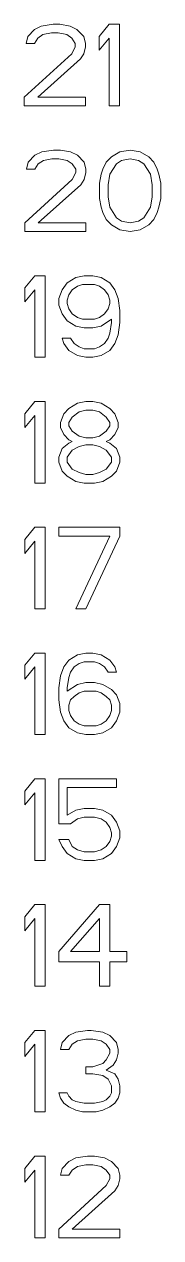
# Model space of a CAD drawing. Header units: inches. Extents: x 0.67 to 2.91, y 19.19 to 21.69.
# Drawn here: x 0.843 to 0.959, y 19.346 to 20.371 of the extents above; entities that cross this region are included whole.
import ezdxf

# ---------------------------------------------------------------- set-up
doc = ezdxf.new("R2010")
doc.units = ezdxf.units.IN
doc.header["$LTSCALE"] = 1.21
doc.header["$MEASUREMENT"] = 0

msp = doc.modelspace()

# ---------------------------------------------------------------- linework, layer by layer
at = {"color": 5, "linetype": 'Continuous', "lineweight": 5}
for p, q in [((0.8578, 20.37), (0.8521, 20.3671)), ((0.8678, 20.3715), (0.8578, 20.37)), ((0.8736, 20.3715), (0.8678, 20.3715)), ((0.8822, 20.37), (0.8736, 20.3715)), ((0.8879, 20.3671), (0.8822, 20.37)), ((0.9152, 20.3715), (0.9066, 20.3612)), ((0.9238, 20.3715), (0.9152, 20.3715)), ((0.9238, 20.3026), (0.9238, 20.3715)), ((0.8463, 20.3612), (0.8449, 20.3553)), ((0.8521, 20.3671), (0.8463, 20.3612)), ((0.8521, 20.3553), (0.8549, 20.3597)), ((0.8549, 20.3597), (0.8592, 20.3627)), ((0.8592, 20.3627), (0.8664, 20.3641)), ((0.8664, 20.3641), (0.8721, 20.3641)), ((0.8721, 20.3641), (0.8793, 20.3627)), ((0.8793, 20.3627), (0.8836, 20.3597)), ((0.8836, 20.3597), (0.8865, 20.3553)), ((0.8937, 20.3612), (0.8879, 20.3671)), ((0.8951, 20.3553), (0.8937, 20.3612)), ((0.9066, 20.3612), (0.9066, 20.3495)), ((0.9066, 20.3495), (0.9152, 20.3597)), ((0.9152, 20.3597), (0.9152, 20.3026)), ((0.8449, 20.3553), (0.8521, 20.3553)), ((0.8865, 20.3524), (0.8836, 20.3466)), ((0.8865, 20.3553), (0.8865, 20.3524)), ((0.8937, 20.3466), (0.8951, 20.3524)), ((0.8951, 20.3524), (0.8951, 20.3553)), ((0.8836, 20.3466), (0.8434, 20.3099)), ((0.8549, 20.3099), (0.8908, 20.3422)), ((0.8908, 20.3422), (0.8937, 20.3466)), ((0.8434, 20.3099), (0.8434, 20.3026)), ((0.8951, 20.3099), (0.8549, 20.3099)), ((0.8951, 20.3026), (0.8951, 20.3099)), ((0.8434, 20.3026), (0.8951, 20.3026)), ((0.9152, 20.3026), (0.9238, 20.3026)), ((0.8524, 20.2608), (0.8467, 20.2549)), ((0.8582, 20.2637), (0.8524, 20.2608)), ((0.8553, 20.2534), (0.8596, 20.2564)), ((0.8682, 20.2652), (0.8582, 20.2637)), ((0.8596, 20.2564), (0.8668, 20.2578)), ((0.8668, 20.2578), (0.8725, 20.2578)), ((0.874, 20.2652), (0.8682, 20.2652)), ((0.8725, 20.2578), (0.8797, 20.2564)), ((0.8826, 20.2637), (0.874, 20.2652)), ((0.8797, 20.2564), (0.884, 20.2534)), ((0.8883, 20.2608), (0.8826, 20.2637)), ((0.8941, 20.2549), (0.8883, 20.2608)), ((0.917, 20.2593), (0.9127, 20.2549)), ((0.9242, 20.2637), (0.917, 20.2593)), ((0.9213, 20.2534), (0.9256, 20.2564)), ((0.9328, 20.2652), (0.9242, 20.2637)), ((0.9256, 20.2564), (0.9328, 20.2578)), ((0.9414, 20.2637), (0.9328, 20.2652)), ((0.9328, 20.2578), (0.94, 20.2564)), ((0.94, 20.2564), (0.9443, 20.2534)), ((0.9486, 20.2593), (0.9414, 20.2637)), ((0.9529, 20.2549), (0.9486, 20.2593)), ((0.8467, 20.2549), (0.8453, 20.249)), ((0.8453, 20.249), (0.8524, 20.249)), ((0.8524, 20.249), (0.8553, 20.2534)), ((0.884, 20.2534), (0.8869, 20.249)), ((0.8869, 20.2461), (0.884, 20.2403)), ((0.8869, 20.249), (0.8869, 20.2461)), ((0.8955, 20.249), (0.8941, 20.2549)), ((0.8941, 20.2403), (0.8955, 20.2461)), ((0.8955, 20.2461), (0.8955, 20.249)), ((0.9099, 20.249), (0.9084, 20.2447)), ((0.9127, 20.2549), (0.9099, 20.249)), ((0.9156, 20.2447), (0.9213, 20.2534)), ((0.9443, 20.2534), (0.95, 20.2447)), ((0.9558, 20.249), (0.9529, 20.2549)), ((0.9572, 20.2447), (0.9558, 20.249)), ((0.884, 20.2403), (0.8438, 20.2036)), ((0.8553, 20.2036), (0.8912, 20.2359)), ((0.8912, 20.2359), (0.8941, 20.2403)), ((0.9084, 20.2447), (0.907, 20.2373)), ((0.907, 20.2373), (0.907, 20.2241)), ((0.9142, 20.2359), (0.9156, 20.2447)), ((0.9142, 20.2256), (0.9142, 20.2359)), ((0.95, 20.2447), (0.9515, 20.2359)), ((0.9515, 20.2359), (0.9515, 20.2256)), ((0.9587, 20.2373), (0.9572, 20.2447)), ((0.9587, 20.2241), (0.9587, 20.2373)), ((0.9156, 20.2168), (0.9142, 20.2256)), ((0.9515, 20.2256), (0.95, 20.2168)), ((0.907, 20.2241), (0.9084, 20.2168)), ((0.9084, 20.2168), (0.9099, 20.2124)), ((0.9213, 20.208), (0.9156, 20.2168)), ((0.95, 20.2168), (0.9443, 20.208)), ((0.9558, 20.2124), (0.9572, 20.2168)), ((0.9572, 20.2168), (0.9587, 20.2241)), ((0.9099, 20.2124), (0.9127, 20.2065)), ((0.9127, 20.2065), (0.917, 20.2021)), ((0.9256, 20.2051), (0.9213, 20.208)), ((0.9328, 20.2036), (0.9256, 20.2051)), ((0.94, 20.2051), (0.9328, 20.2036)), ((0.9443, 20.208), (0.94, 20.2051)), ((0.9486, 20.2021), (0.9529, 20.2065)), ((0.9529, 20.2065), (0.9558, 20.2124)), ((0.8438, 20.2036), (0.8438, 20.1963)), ((0.8438, 20.1963), (0.8955, 20.1963)), ((0.8955, 20.2036), (0.8553, 20.2036)), ((0.8955, 20.1963), (0.8955, 20.2036)), ((0.917, 20.2021), (0.9242, 20.1977)), ((0.9242, 20.1977), (0.9328, 20.1963)), ((0.9328, 20.1963), (0.9414, 20.1977)), ((0.9414, 20.1977), (0.9486, 20.2021)), ((0.8524, 20.1589), (0.8438, 20.1486)), ((0.8611, 20.1589), (0.8524, 20.1589)), ((0.8611, 20.09), (0.8611, 20.1589)), ((0.8797, 20.153), (0.8754, 20.1471)), ((0.8869, 20.1574), (0.8797, 20.153)), ((0.8941, 20.1589), (0.8869, 20.1574)), ((0.9012, 20.1589), (0.8941, 20.1589)), ((0.9084, 20.1574), (0.9012, 20.1589)), ((0.9156, 20.153), (0.9084, 20.1574)), ((0.9199, 20.1471), (0.9156, 20.153)), ((0.8438, 20.1486), (0.8438, 20.1369)), ((0.8438, 20.1369), (0.8524, 20.1471)), ((0.8524, 20.1471), (0.8524, 20.09)), ((0.8754, 20.1471), (0.8725, 20.1398)), ((0.8797, 20.1384), (0.8812, 20.1428)), ((0.8812, 20.1428), (0.884, 20.1471)), ((0.884, 20.1471), (0.8883, 20.1501)), ((0.8883, 20.1501), (0.8926, 20.1515)), ((0.8926, 20.1515), (0.9027, 20.1515)), ((0.9027, 20.1515), (0.907, 20.1501)), ((0.907, 20.1501), (0.9113, 20.1471)), ((0.9113, 20.1471), (0.9142, 20.1428)), ((0.9142, 20.1428), (0.9156, 20.1384)), ((0.9228, 20.1398), (0.9199, 20.1471)), ((0.8725, 20.1398), (0.8725, 20.134)), ((0.8725, 20.134), (0.8754, 20.1266)), ((0.8797, 20.1354), (0.8797, 20.1384)), ((0.8812, 20.131), (0.8797, 20.1354)), ((0.9156, 20.1354), (0.9142, 20.131)), ((0.9156, 20.1384), (0.9156, 20.1354)), ((0.9242, 20.1296), (0.9228, 20.1398)), ((0.8754, 20.1266), (0.8797, 20.1208)), ((0.884, 20.1266), (0.8812, 20.131)), ((0.8883, 20.1237), (0.884, 20.1266)), ((0.8926, 20.1222), (0.8883, 20.1237)), ((0.9027, 20.1222), (0.8926, 20.1222)), ((0.907, 20.1237), (0.9027, 20.1222)), ((0.9113, 20.1266), (0.907, 20.1237)), ((0.9084, 20.1164), (0.917, 20.1222)), ((0.9142, 20.131), (0.9113, 20.1266)), ((0.917, 20.1222), (0.917, 20.1193)), ((0.9242, 20.1193), (0.9242, 20.1296)), ((0.8797, 20.1208), (0.8869, 20.1164)), ((0.8869, 20.1164), (0.8941, 20.1149)), ((0.8941, 20.1149), (0.9012, 20.1149)), ((0.9012, 20.1149), (0.9084, 20.1164)), ((0.917, 20.1193), (0.9156, 20.1105)), ((0.9228, 20.109), (0.9242, 20.1193)), ((0.8754, 20.1061), (0.8768, 20.1017)), ((0.8826, 20.1061), (0.8754, 20.1061)), ((0.8768, 20.1017), (0.8812, 20.0958)), ((0.8855, 20.1017), (0.8826, 20.1061)), ((0.8898, 20.0988), (0.8855, 20.1017)), ((0.9113, 20.1017), (0.907, 20.0988)), ((0.9142, 20.1061), (0.9113, 20.1017)), ((0.9156, 20.1105), (0.9142, 20.1061)), ((0.9156, 20.0958), (0.9199, 20.1017)), ((0.9199, 20.1017), (0.9228, 20.109)), ((0.8812, 20.0958), (0.8883, 20.0914)), ((0.8883, 20.0914), (0.8955, 20.09)), ((0.8941, 20.0973), (0.8898, 20.0988)), ((0.9027, 20.0973), (0.8941, 20.0973)), ((0.9012, 20.09), (0.9084, 20.0914)), ((0.907, 20.0988), (0.9027, 20.0973)), ((0.9084, 20.0914), (0.9156, 20.0958)), ((0.8524, 20.09), (0.8611, 20.09)), ((0.8955, 20.09), (0.9012, 20.09)), ((0.8524, 20.0526), (0.8438, 20.0423)), ((0.8611, 20.0526), (0.8524, 20.0526)), ((0.8611, 19.9837), (0.8611, 20.0526)), ((0.8883, 20.0511), (0.8812, 20.0467)), ((0.8955, 20.0526), (0.8883, 20.0511)), ((0.9012, 20.0526), (0.8955, 20.0526)), ((0.9084, 20.0511), (0.9012, 20.0526)), ((0.9156, 20.0467), (0.9084, 20.0511)), ((0.8438, 20.0423), (0.8438, 20.0306)), ((0.8438, 20.0306), (0.8524, 20.0408)), ((0.8524, 20.0408), (0.8524, 19.9837)), ((0.8768, 20.0423), (0.874, 20.035)), ((0.8812, 20.0467), (0.8768, 20.0423)), ((0.884, 20.0394), (0.8898, 20.0438)), ((0.8898, 20.0438), (0.8955, 20.0452)), ((0.8955, 20.0452), (0.9012, 20.0452)), ((0.9012, 20.0452), (0.907, 20.0438)), ((0.907, 20.0438), (0.9127, 20.0394)), ((0.9199, 20.0423), (0.9156, 20.0467)), ((0.9228, 20.035), (0.9199, 20.0423)), ((0.874, 20.035), (0.874, 20.0306)), ((0.874, 20.0306), (0.8768, 20.0247)), ((0.8812, 20.035), (0.884, 20.0394)), ((0.8812, 20.0321), (0.8812, 20.035)), ((0.884, 20.0277), (0.8812, 20.0321)), ((0.9127, 20.0394), (0.9156, 20.035)), ((0.9156, 20.0321), (0.9127, 20.0277)), ((0.9156, 20.035), (0.9156, 20.0321)), ((0.9199, 20.0247), (0.9228, 20.0306)), ((0.9228, 20.0306), (0.9228, 20.035)), ((0.8768, 20.0247), (0.8812, 20.0203)), ((0.8812, 20.0203), (0.884, 20.0189)), ((0.8898, 20.0233), (0.884, 20.0277)), ((0.8955, 20.0218), (0.8898, 20.0233)), ((0.9012, 20.0218), (0.8955, 20.0218)), ((0.907, 20.0233), (0.9012, 20.0218)), ((0.9127, 20.0277), (0.907, 20.0233)), ((0.9127, 20.0189), (0.9156, 20.0203)), ((0.9156, 20.0203), (0.9199, 20.0247)), ((0.8754, 20.013), (0.8725, 20.0057)), ((0.8812, 20.0174), (0.8754, 20.013)), ((0.8797, 20.0057), (0.884, 20.0115)), ((0.884, 20.0189), (0.8812, 20.0174)), ((0.884, 20.0115), (0.8898, 20.0145)), ((0.8898, 20.0145), (0.8955, 20.0159)), ((0.8955, 20.0159), (0.9012, 20.0159)), ((0.9012, 20.0159), (0.907, 20.0145)), ((0.907, 20.0145), (0.9127, 20.0115)), ((0.9156, 20.0174), (0.9127, 20.0189)), ((0.9127, 20.0115), (0.917, 20.0057)), ((0.9213, 20.013), (0.9156, 20.0174)), ((0.9242, 20.0057), (0.9213, 20.013)), ((0.8725, 20.0057), (0.8725, 20.0013)), ((0.8725, 20.0013), (0.8754, 19.9939)), ((0.8797, 20.0013), (0.8797, 20.0057)), ((0.884, 19.9954), (0.8797, 20.0013)), ((0.917, 20.0013), (0.9127, 19.9954)), ((0.917, 20.0057), (0.917, 20.0013)), ((0.9213, 19.9939), (0.9242, 20.0013)), ((0.9242, 20.0013), (0.9242, 20.0057)), ((0.8754, 19.9939), (0.8797, 19.9895)), ((0.8797, 19.9895), (0.8869, 19.9851)), ((0.8898, 19.9925), (0.884, 19.9954)), ((0.8955, 19.991), (0.8898, 19.9925)), ((0.9012, 19.991), (0.8955, 19.991)), ((0.907, 19.9925), (0.9012, 19.991)), ((0.9127, 19.9954), (0.907, 19.9925)), ((0.9099, 19.9851), (0.917, 19.9895)), ((0.917, 19.9895), (0.9213, 19.9939)), ((0.8524, 19.9837), (0.8611, 19.9837)), ((0.8869, 19.9851), (0.8941, 19.9837)), ((0.8941, 19.9837), (0.9027, 19.9837)), ((0.9027, 19.9837), (0.9099, 19.9851)), ((0.8524, 19.9463), (0.8438, 19.936)), ((0.8611, 19.9463), (0.8524, 19.9463)), ((0.8611, 19.8774), (0.8611, 19.9463)), ((0.8725, 19.9463), (0.8725, 19.9389)), ((0.9242, 19.9463), (0.8725, 19.9463)), ((0.8725, 19.9389), (0.9156, 19.9389)), ((0.9156, 19.9389), (0.8869, 19.8774)), ((0.8955, 19.8774), (0.9242, 19.9389)), ((0.9242, 19.9389), (0.9242, 19.9463)), ((0.8438, 19.936), (0.8438, 19.9243)), ((0.8438, 19.9243), (0.8524, 19.9345)), ((0.8524, 19.9345), (0.8524, 19.8774)), ((0.8524, 19.8774), (0.8611, 19.8774)), ((0.8869, 19.8774), (0.8955, 19.8774)), ((0.8524, 19.84), (0.8438, 19.8297)), ((0.8611, 19.84), (0.8524, 19.84)), ((0.8611, 19.7711), (0.8611, 19.84)), ((0.8883, 19.8385), (0.8812, 19.8341)), ((0.8955, 19.84), (0.8883, 19.8385)), ((0.9012, 19.84), (0.8955, 19.84)), ((0.9084, 19.8385), (0.9012, 19.84)), ((0.9156, 19.8341), (0.9084, 19.8385)), ((0.8438, 19.8297), (0.8438, 19.818)), ((0.8438, 19.818), (0.8524, 19.8283)), ((0.8524, 19.8283), (0.8524, 19.7711)), ((0.8768, 19.8283), (0.874, 19.8209)), ((0.8812, 19.8341), (0.8768, 19.8283)), ((0.8826, 19.8239), (0.8855, 19.8283)), ((0.8855, 19.8283), (0.8898, 19.8312)), ((0.8898, 19.8312), (0.8941, 19.8326)), ((0.8941, 19.8326), (0.9027, 19.8326)), ((0.9027, 19.8326), (0.907, 19.8312)), ((0.907, 19.8312), (0.9113, 19.8283)), ((0.9113, 19.8283), (0.9142, 19.8239)), ((0.9199, 19.8283), (0.9156, 19.8341)), ((0.9213, 19.8239), (0.9199, 19.8283)), ((0.874, 19.8209), (0.8725, 19.8107)), ((0.8797, 19.8107), (0.8812, 19.8195)), ((0.8812, 19.8195), (0.8826, 19.8239)), ((0.8955, 19.8151), (0.8883, 19.8136)), ((0.9027, 19.8151), (0.8955, 19.8151)), ((0.9099, 19.8136), (0.9027, 19.8151)), ((0.9142, 19.8239), (0.9213, 19.8239)), ((0.8725, 19.8107), (0.8725, 19.8004)), ((0.8883, 19.8136), (0.8797, 19.8077)), ((0.8797, 19.8077), (0.8797, 19.8107)), ((0.8855, 19.8033), (0.8898, 19.8063)), ((0.8898, 19.8063), (0.8941, 19.8077)), ((0.8941, 19.8077), (0.9041, 19.8077)), ((0.9041, 19.8077), (0.9084, 19.8063)), ((0.9084, 19.8063), (0.9127, 19.8033)), ((0.917, 19.8092), (0.9099, 19.8136)), ((0.9213, 19.8048), (0.917, 19.8092)), ((0.9242, 19.7975), (0.9213, 19.8048)), ((0.8725, 19.8004), (0.874, 19.7901)), ((0.8812, 19.796), (0.8826, 19.8004)), ((0.8812, 19.7916), (0.8812, 19.796)), ((0.8826, 19.8004), (0.8855, 19.8033)), ((0.9127, 19.8033), (0.9156, 19.8004)), ((0.9156, 19.8004), (0.917, 19.796)), ((0.917, 19.796), (0.917, 19.7916)), ((0.9242, 19.7901), (0.9242, 19.7975)), ((0.874, 19.7901), (0.8768, 19.7828)), ((0.8826, 19.7872), (0.8812, 19.7916)), ((0.8855, 19.7828), (0.8826, 19.7872)), ((0.9156, 19.7872), (0.9127, 19.7828)), ((0.917, 19.7916), (0.9156, 19.7872)), ((0.9213, 19.7828), (0.9242, 19.7901)), ((0.8768, 19.7828), (0.8812, 19.7769)), ((0.8812, 19.7769), (0.8883, 19.7725)), ((0.8898, 19.7799), (0.8855, 19.7828)), ((0.8941, 19.7784), (0.8898, 19.7799)), ((0.9041, 19.7784), (0.8941, 19.7784)), ((0.9084, 19.7799), (0.9041, 19.7784)), ((0.9127, 19.7828), (0.9084, 19.7799)), ((0.9099, 19.7725), (0.917, 19.7769)), ((0.917, 19.7769), (0.9213, 19.7828)), ((0.8524, 19.7711), (0.8611, 19.7711)), ((0.8883, 19.7725), (0.8955, 19.7711)), ((0.8955, 19.7711), (0.9027, 19.7711)), ((0.9027, 19.7711), (0.9099, 19.7725)), ((0.8524, 19.7337), (0.8438, 19.7234)), ((0.8611, 19.7337), (0.8524, 19.7337)), ((0.8611, 19.6648), (0.8611, 19.7337)), ((0.8725, 19.7337), (0.8725, 19.6956)), ((0.9213, 19.7337), (0.8725, 19.7337)), ((0.9213, 19.7263), (0.9213, 19.7337)), ((0.8438, 19.7234), (0.8438, 19.7117)), ((0.8797, 19.7029), (0.8797, 19.7263)), ((0.8797, 19.7263), (0.9213, 19.7263)), ((0.8438, 19.7117), (0.8524, 19.722)), ((0.8524, 19.722), (0.8524, 19.6648)), ((0.8869, 19.7073), (0.8797, 19.7029)), ((0.8941, 19.7088), (0.8869, 19.7073)), ((0.9027, 19.7088), (0.8941, 19.7088)), ((0.9099, 19.7073), (0.9027, 19.7088)), ((0.917, 19.7029), (0.9099, 19.7073)), ((0.9213, 19.697), (0.917, 19.7029)), ((0.8725, 19.6956), (0.8826, 19.6956)), ((0.8826, 19.6956), (0.8883, 19.7)), ((0.8883, 19.7), (0.8941, 19.7014)), ((0.8941, 19.7014), (0.9027, 19.7014)), ((0.9027, 19.7014), (0.9084, 19.7)), ((0.9084, 19.7), (0.9127, 19.697)), ((0.9127, 19.697), (0.9156, 19.6926)), ((0.9156, 19.6926), (0.917, 19.6882)), ((0.9242, 19.6897), (0.9213, 19.697)), ((0.8725, 19.6824), (0.8754, 19.6765)), ((0.8812, 19.6824), (0.8725, 19.6824)), ((0.884, 19.6765), (0.8812, 19.6824)), ((0.917, 19.6853), (0.9156, 19.6809)), ((0.917, 19.6882), (0.917, 19.6853)), ((0.9213, 19.6765), (0.9242, 19.6838)), ((0.9242, 19.6838), (0.9242, 19.6897)), ((0.8754, 19.6765), (0.8797, 19.6706)), ((0.8883, 19.6736), (0.884, 19.6765)), ((0.8941, 19.6721), (0.8883, 19.6736)), ((0.9027, 19.6721), (0.8941, 19.6721)), ((0.9084, 19.6736), (0.9027, 19.6721)), ((0.9127, 19.6765), (0.9084, 19.6736)), ((0.9156, 19.6809), (0.9127, 19.6765)), ((0.917, 19.6706), (0.9213, 19.6765)), ((0.8524, 19.6648), (0.8611, 19.6648)), ((0.8797, 19.6706), (0.8869, 19.6662)), ((0.8869, 19.6662), (0.8941, 19.6648)), ((0.8941, 19.6648), (0.9027, 19.6648)), ((0.9027, 19.6648), (0.9099, 19.6662)), ((0.9099, 19.6662), (0.917, 19.6706)), ((0.8524, 19.6274), (0.8438, 19.6171)), ((0.8611, 19.6274), (0.8524, 19.6274)), ((0.8611, 19.5585), (0.8611, 19.6274)), ((0.907, 19.6274), (0.8725, 19.5878)), ((0.9156, 19.6274), (0.907, 19.6274)), ((0.9156, 19.5878), (0.9156, 19.6274)), ((0.8438, 19.6171), (0.8438, 19.6054)), ((0.8438, 19.6054), (0.8524, 19.6157)), ((0.8524, 19.6157), (0.8524, 19.5585)), ((0.8826, 19.5878), (0.907, 19.6157)), ((0.907, 19.6157), (0.907, 19.5878)), ((0.8725, 19.5878), (0.8725, 19.579)), ((0.8725, 19.579), (0.907, 19.579)), ((0.907, 19.5878), (0.8826, 19.5878)), ((0.907, 19.579), (0.907, 19.5585)), ((0.93, 19.5878), (0.9156, 19.5878)), ((0.9156, 19.5585), (0.9156, 19.579)), ((0.9156, 19.579), (0.93, 19.579)), ((0.93, 19.579), (0.93, 19.5878)), ((0.8524, 19.5585), (0.8611, 19.5585)), ((0.907, 19.5585), (0.9156, 19.5585)), ((0.8524, 19.5211), (0.8438, 19.5108)), ((0.8611, 19.5211), (0.8524, 19.5211)), ((0.8611, 19.4522), (0.8611, 19.5211)), ((0.8869, 19.5196), (0.8812, 19.5167)), ((0.8969, 19.5211), (0.8869, 19.5196)), ((0.8998, 19.5211), (0.8969, 19.5211)), ((0.9099, 19.5196), (0.8998, 19.5211)), ((0.9156, 19.5167), (0.9099, 19.5196)), ((0.8438, 19.5108), (0.8438, 19.4991)), ((0.8438, 19.4991), (0.8524, 19.5094)), ((0.8524, 19.5094), (0.8524, 19.4522)), ((0.8754, 19.5108), (0.874, 19.505)), ((0.8812, 19.5167), (0.8754, 19.5108)), ((0.8812, 19.505), (0.884, 19.5094)), ((0.884, 19.5094), (0.8883, 19.5123)), ((0.8883, 19.5123), (0.8955, 19.5138)), ((0.8955, 19.5138), (0.9012, 19.5138)), ((0.9012, 19.5138), (0.9084, 19.5123)), ((0.9084, 19.5123), (0.9127, 19.5094)), ((0.9127, 19.5094), (0.9156, 19.505)), ((0.9213, 19.5108), (0.9156, 19.5167)), ((0.9228, 19.505), (0.9213, 19.5108)), ((0.874, 19.505), (0.8812, 19.505)), ((0.9156, 19.502), (0.9127, 19.4962)), ((0.9156, 19.505), (0.9156, 19.502)), ((0.9213, 19.4962), (0.9228, 19.502)), ((0.9228, 19.502), (0.9228, 19.505)), ((0.8955, 19.4903), (0.8955, 19.4844)), ((0.9012, 19.4903), (0.8955, 19.4903)), ((0.9099, 19.4932), (0.9012, 19.4903)), ((0.9127, 19.4962), (0.9099, 19.4932)), ((0.9127, 19.4874), (0.9185, 19.4918)), ((0.9199, 19.4844), (0.9127, 19.4874)), ((0.9185, 19.4918), (0.9213, 19.4962)), ((0.8955, 19.4844), (0.9012, 19.4844)), ((0.9012, 19.4844), (0.9099, 19.483)), ((0.9099, 19.483), (0.9142, 19.48)), ((0.9142, 19.48), (0.917, 19.4742)), ((0.9228, 19.48), (0.9199, 19.4844)), ((0.9242, 19.4742), (0.9228, 19.48)), ((0.8725, 19.4683), (0.874, 19.4639)), ((0.8797, 19.4683), (0.8725, 19.4683)), ((0.8812, 19.4654), (0.8797, 19.4683)), ((0.917, 19.4683), (0.9156, 19.4654)), ((0.917, 19.4742), (0.917, 19.4683)), ((0.9228, 19.4639), (0.9242, 19.4683)), ((0.9242, 19.4683), (0.9242, 19.4742)), ((0.874, 19.4639), (0.8768, 19.4595)), ((0.8768, 19.4595), (0.8812, 19.4566)), ((0.884, 19.4624), (0.8812, 19.4654)), ((0.8812, 19.4566), (0.8869, 19.4536)), ((0.8869, 19.461), (0.884, 19.4624)), ((0.8941, 19.4595), (0.8869, 19.461)), ((0.9027, 19.4595), (0.8941, 19.4595)), ((0.9099, 19.461), (0.9027, 19.4595)), ((0.9127, 19.4624), (0.9099, 19.461)), ((0.9099, 19.4536), (0.9156, 19.4566)), ((0.9156, 19.4654), (0.9127, 19.4624)), ((0.9156, 19.4566), (0.9199, 19.4595)), ((0.9199, 19.4595), (0.9228, 19.4639)), ((0.8524, 19.4522), (0.8611, 19.4522)), ((0.8869, 19.4536), (0.8926, 19.4522)), ((0.8926, 19.4522), (0.9041, 19.4522)), ((0.9041, 19.4522), (0.9099, 19.4536)), ((0.8524, 19.4148), (0.8438, 19.4045)), ((0.8611, 19.4148), (0.8524, 19.4148)), ((0.8611, 19.3459), (0.8611, 19.4148)), ((0.8969, 19.4148), (0.8869, 19.4133)), ((0.9027, 19.4148), (0.8969, 19.4148)), ((0.9113, 19.4133), (0.9027, 19.4148)), ((0.8438, 19.4045), (0.8438, 19.3928)), ((0.8754, 19.4045), (0.874, 19.3987)), ((0.8812, 19.4104), (0.8754, 19.4045)), ((0.8869, 19.4133), (0.8812, 19.4104)), ((0.884, 19.4031), (0.8883, 19.406)), ((0.8883, 19.406), (0.8955, 19.4075)), ((0.8955, 19.4075), (0.9012, 19.4075)), ((0.9012, 19.4075), (0.9084, 19.406)), ((0.9084, 19.406), (0.9127, 19.4031)), ((0.917, 19.4104), (0.9113, 19.4133)), ((0.9228, 19.4045), (0.917, 19.4104)), ((0.9242, 19.3987), (0.9228, 19.4045)), ((0.8438, 19.3928), (0.8524, 19.4031)), ((0.8524, 19.4031), (0.8524, 19.3459)), ((0.874, 19.3987), (0.8812, 19.3987)), ((0.8812, 19.3987), (0.884, 19.4031)), ((0.9127, 19.4031), (0.9156, 19.3987)), ((0.9156, 19.3957), (0.9127, 19.3899)), ((0.9156, 19.3987), (0.9156, 19.3957)), ((0.9228, 19.3899), (0.9242, 19.3957)), ((0.9242, 19.3957), (0.9242, 19.3987)), ((0.9127, 19.3899), (0.8725, 19.3532)), ((0.884, 19.3532), (0.9199, 19.3855)), ((0.9199, 19.3855), (0.9228, 19.3899)), ((0.8725, 19.3532), (0.8725, 19.3459)), ((0.9242, 19.3532), (0.884, 19.3532)), ((0.9242, 19.3459), (0.9242, 19.3532)), ((0.8524, 19.3459), (0.8611, 19.3459)), ((0.8725, 19.3459), (0.9242, 19.3459))]:
    msp.add_line(p, q, dxfattribs=at)

doc.saveas('drawing.dxf')
